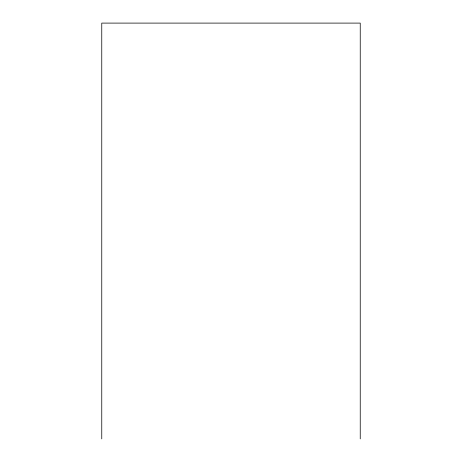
<?xml version="1.0" encoding="UTF-8"?>
<svg xmlns="http://www.w3.org/2000/svg" width="462" height="462" viewBox="0 0 462 462"><rect width="100%" height="100%" fill="white"/><g stroke="black" fill="none" stroke-linecap="round" stroke-linejoin="round"><path stroke-width="0.69" d="M360.239 438.9L360.239 23.1L101.761 23.1L101.761 438.9"/></g></svg>
